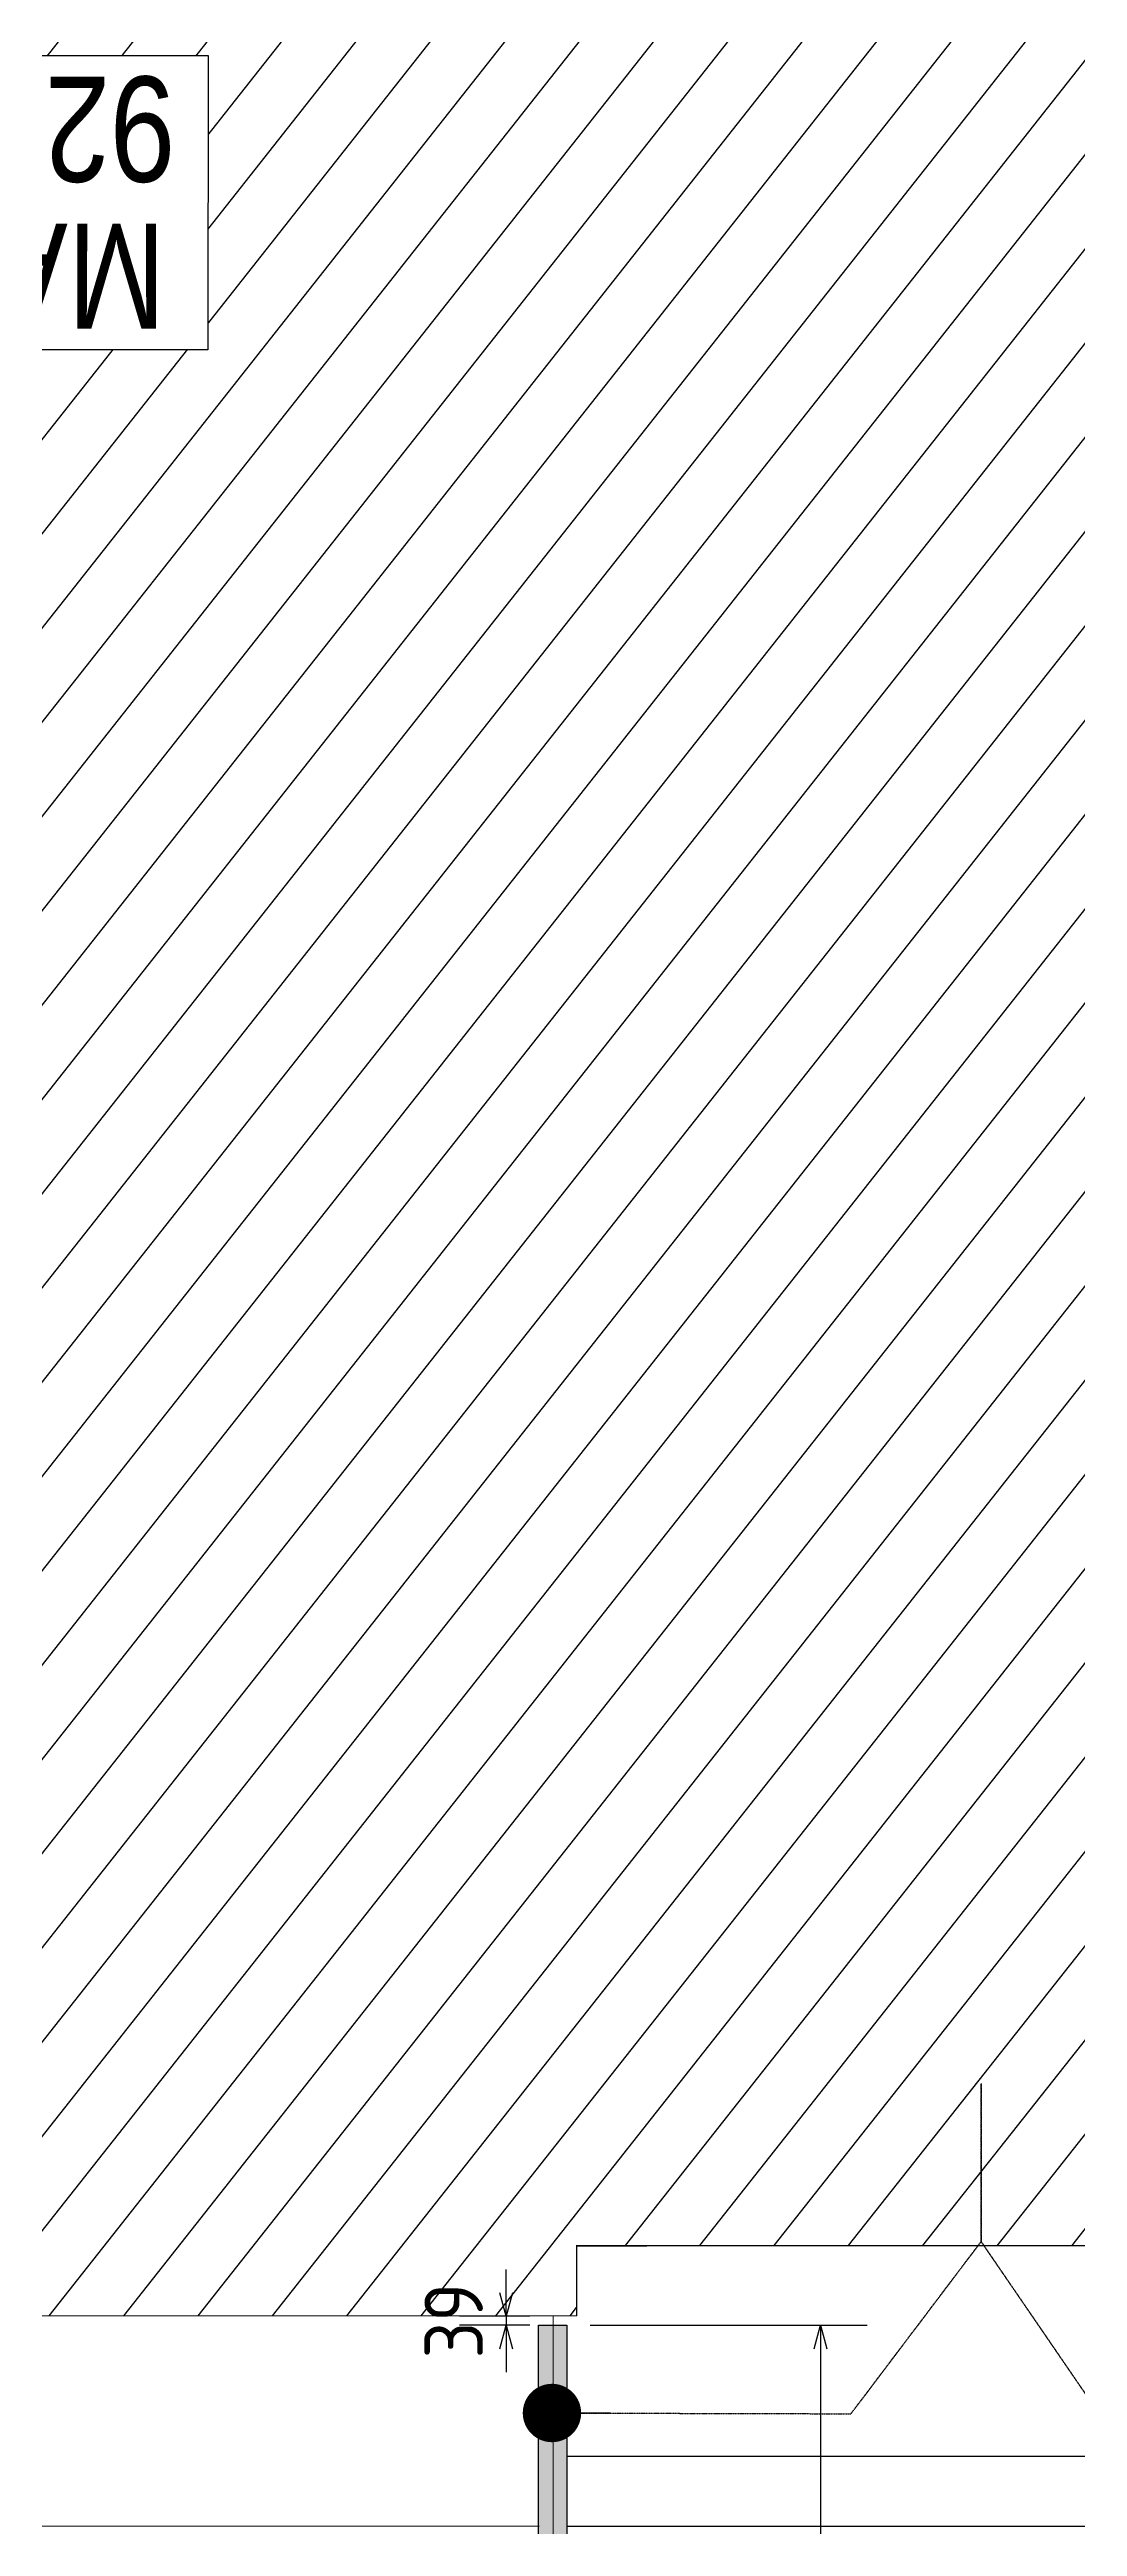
# Model space of a CAD drawing. Header units: centimetres. Extents: x -6122352 to 4157695, y -1694241 to 1947892.
# Drawn here: x 36450 to 40850, y -171429 to -160826 of the extents above; entities that cross this region are included whole.
import ezdxf
from ezdxf.xclip import XClip

# ---------------------------------------------------------------- set-up
doc = ezdxf.new("R2010")
doc.units = ezdxf.units.CM
doc.header["$MEASUREMENT"] = 0
doc.header["$XCLIPFRAME"] = 2
doc.header["$PDMODE"] = 66
doc.header["$PDSIZE"] = 100
for name, pattern in [('DASHED2', [0.375, 0.25, -0.125]), ('XR-AR-END-SETTING OUT PLAN$0$23585-XR-AR-END-GROUND FLOOR$0$23261-XR-AR-SI-GF$0$HIDDEN', [0.375, 0.25, -0.125]), ('XR-AR-END-SETTING OUT PLAN$0$23585-XR-AR-END-GROUND FLOOR$0$945-4P-1-101-GROUND FLOOR PLAN$0$XR-MIDDLE-GROUND FLOOR PLAN$0$HIDDEN2', [0.1875, 0.125, -0.0625]), ('XR-AR-END-SETTING OUT PLAN$0$23585-XR-AR-END-GROUND FLOOR$0$HIDDEN', [0.375, 0.25, -0.125]), ('XR-AR-END-SETTING OUT PLAN$0$23585-XR-AR-END-GROUND FLOOR$0$XR-END-GROUND FLOOR PLAN$0$HIDDEN', [9.525, 6.35, -3.175]), ('XR-AR-END-SETTING OUT PLAN$0$23585-XR-AR-END-GROUND FLOOR$0$XR-END-GROUND FLOOR PLAN$0$HIDDEN2', [0.1875, 0.125, -0.0625]), ('XR-AR-MID-SETTING OUT FOR MASTER$0$23585-XR-AR-MID-GROUND FLOOR$0$23261-XR-AR-SI-GF$0$HIDDEN', [0.375, 0.25, -0.125]), ('XR-AR-MID-SETTING OUT FOR MASTER$0$23585-XR-AR-MID-GROUND FLOOR$0$945-4P-1-101-GROUND FLOOR PLAN$0$XR-MIDDLE-GROUND FLOOR PLAN$0$HIDDEN', [9.525, 6.35, -3.175]), ('XR-AR-MID-SETTING OUT FOR MASTER$0$23585-XR-AR-MID-GROUND FLOOR$0$945-4P-1-101-GROUND FLOOR PLAN$0$XR-MIDDLE-GROUND FLOOR PLAN$0$HIDDEN2', [0.1875, 0.125, -0.0625])]:
    doc.linetypes.add(name, pattern=pattern)
doc.layers.add('23585-XR-AR-DAMAC PLOT LIMITS$0$1-End units', color=7, linetype='Continuous', lineweight=5, true_color=0xf8991e)
for name, color, linetype, lineweight in [('23585-XR-AR-DAMAC PLOT LIMITS$0$1-Mid units', 41, 'Continuous', 5), ('@ Foundations', 4, 'DASHED2', 50), ('A-ANNO-TEXT', 3, 'Continuous', 25), ('XR-AR-END-SETTING OUT PLAN$0$23585-XR-AR-END-GROUND FLOOR$0$A-DOOR-FULL', 1, 'Continuous', 9), ('XR-AR-END-SETTING OUT PLAN$0$23585-XR-AR-END-GROUND FLOOR$0$A-FLOR-OVHD', 9, 'XR-AR-END-SETTING OUT PLAN$0$23585-XR-AR-END-GROUND FLOOR$0$23261-XR-AR-SI-GF$0$HIDDEN', 15), ('XR-AR-END-SETTING OUT PLAN$0$23585-XR-AR-END-GROUND FLOOR$0$A-FLOR-UNDR', 8, 'XR-AR-END-SETTING OUT PLAN$0$23585-XR-AR-END-GROUND FLOOR$0$HIDDEN', 5), ('XR-AR-END-SETTING OUT PLAN$0$23585-XR-AR-END-GROUND FLOOR$0$A-GLAZ-SILL', 8, 'Continuous', 5), ('XR-AR-END-SETTING OUT PLAN$0$23585-XR-AR-END-GROUND FLOOR$0$A-GLAZ-WNDO', 232, 'Continuous', 9), ('XR-AR-END-SETTING OUT PLAN$0$23585-XR-AR-END-GROUND FLOOR$0$A-WALL', 7, 'Continuous', 30), ('XR-AR-END-SETTING OUT PLAN$0$23585-XR-AR-END-GROUND FLOOR$0$A-WALL-FNSH', 9, 'Continuous', 5), ('XR-AR-END-SETTING OUT PLAN$0$23585-XR-AR-END-GROUND FLOOR$0$S-COLS', 51, 'Continuous', 40), ('XR-AR-END-SETTING OUT PLAN$0$23585-XR-AR-END-GROUND FLOOR$0$S-COLS-PATT', 8, 'Continuous', 5), ('XR-AR-MID-SETTING OUT FOR MASTER$0$23585-XR-AR-MID-GROUND FLOOR$0$$A-GLAZ-WNDO', 232, 'Continuous', 9), ('XR-AR-MID-SETTING OUT FOR MASTER$0$23585-XR-AR-MID-GROUND FLOOR$0$$A-WALL', 1, 'Continuous', 5), ('XR-AR-MID-SETTING OUT FOR MASTER$0$23585-XR-AR-MID-GROUND FLOOR$0$A-DOOR-FULL', 1, 'Continuous', 9), ('XR-AR-MID-SETTING OUT FOR MASTER$0$23585-XR-AR-MID-GROUND FLOOR$0$A-FLOR-OVHD', 9, 'XR-AR-MID-SETTING OUT FOR MASTER$0$23585-XR-AR-MID-GROUND FLOOR$0$23261-XR-AR-SI-GF$0$HIDDEN', 15), ('XR-AR-MID-SETTING OUT FOR MASTER$0$23585-XR-AR-MID-GROUND FLOOR$0$A-GLAZ-SILL', 8, 'Continuous', 5), ('XR-AR-MID-SETTING OUT FOR MASTER$0$23585-XR-AR-MID-GROUND FLOOR$0$A-GLAZ-WNDO', 232, 'Continuous', 9), ('XR-AR-MID-SETTING OUT FOR MASTER$0$23585-XR-AR-MID-GROUND FLOOR$0$A-WALL', 7, 'Continuous', 30), ('XR-AR-MID-SETTING OUT FOR MASTER$0$23585-XR-AR-MID-GROUND FLOOR$0$A-WALL-FNSH', 9, 'Continuous', 5), ('XR-AR-MID-SETTING OUT FOR MASTER$0$23585-XR-AR-MID-GROUND FLOOR$0$S-COLS', 51, 'Continuous', 40)]:
    doc.layers.add(name, color=color, linetype=linetype, lineweight=lineweight)
for name, color, linetype in [('@MI-REF LAYER', 7, 'Continuous'), ('@MI-TYPE-02', 6, 'Continuous'), ('A-GLASS HATCH', 7, 'Continuous'), ('B_TH_2', 7, 'Continuous'), ('XR-AR-END-SETTING OUT PLAN$0$23585-XR-AR-END-GROUND FLOOR$0$A-Flor-Hral', 3, 'Continuous'), ('XR-AR-END-SETTING OUT PLAN$0$23585-XR-AR-END-GROUND FLOOR$0$A-Flor-Strs', 1, 'Continuous'), ('XR-AR-MID-SETTING OUT FOR MASTER$0$23585-XR-AR-MID-GROUND FLOOR$0$A-Flor-Hral', 3, 'Continuous'), ('XR-AR-MID-SETTING OUT FOR MASTER$0$23585-XR-AR-MID-GROUND FLOOR$0$A-Flor-Strs', 1, 'Continuous'), ('XR-AR-MID-SETTING OUT FOR MASTER$0$23585-XR-AR-MID-GROUND FLOOR$0$G-SHAD-20', 251, 'Continuous'), ('XR-AR-MID-SETTING OUT FOR MASTER$0$23585-XR-AR-MID-GROUND FLOOR$0$GS-HATCH-FLOOR TILE', 251, 'Continuous'), ('Xref group 33-41$0$Overall SOP Plan$0$LAC-609-NG10-1-XREF-GRID-125SC$0$17-GRIDD', 5, 'Continuous')]:
    doc.layers.add(name, color=color, linetype=linetype)
doc.styles.add('Schueco-BEMSTIL', font='isocpeur.ttf', dxfattribs={"width": 0.9})
doc.styles.add('Xref group 33-41$0$Overall SOP Plan$0$LAC-609-NG10-1-XREF-GRID-125SC$0$GRID-DIM-NO', font='arial.ttf', dxfattribs={"width": 0.8})
doc.dimstyles.new('MI- JWC-TXT-2.5 MM', dxfattribs={"dimscale": 1.5, "dimtxt": 2.5, "dimasz": 1, "dimexe": 2, "dimexo": 1, "dimgap": 1, "dimtad": 1, "dimdec": 0, "dimdsep": 46, "dimtxsty": 'Schueco-BEMSTIL', "dimblk": 'OPEN30', "dimcen": 0, "dimdle": 2, "dimclrd": 140, "dimclre": 8, "dimclrt": 40, "dimadec": 0, "dimazin": 2, "dimtfac": 1, "dimtdec": 0, "dimtix": 1, "dimtmove": 2, "dimatfit": 3, "dimldrblk": 'OPEN', "dimfxl": 2, "dimlwd": -1, "dimlwe": -1, "dimarcsym": 0})

# ---------------------------------------------------------------- blocks, each defined once
blk = doc.blocks.new('23585-XR-AR-DAMAC PLOT LIMITS')
at = {"layer": '23585-XR-AR-DAMAC PLOT LIMITS$0$1-End units', "color": 251, "true_color": 0x636466}
blk.add_lwpolyline([(496546.644, 2768807.282), (496540.461, 2768800.535), (496522.766, 2768816.749), (496528.95, 2768823.497)], close=True, dxfattribs=at)
at = {"layer": '23585-XR-AR-DAMAC PLOT LIMITS$0$1-Mid units', "color": 251, "true_color": 0x636466}
blk.add_lwpolyline([(496550.698, 2768811.707), (496548.569, 2768809.383), (496546.644, 2768807.282), (496528.95, 2768823.497), (496533.003, 2768827.921)], close=True, dxfattribs=at)
blk = doc.blocks.new('A$Cf093b529')
at = {"layer": 'A-ANNO-TEXT'}
blk.add_blockref('23585-XR-AR-DAMAC PLOT LIMITS', (-495391.99, -2768603.442), dxfattribs=at)
blk = doc.blocks.new('*U36')
at = {"linetype": 'XR-AR-END-SETTING OUT PLAN$0$23585-XR-AR-END-GROUND FLOOR$0$XR-END-GROUND FLOOR PLAN$0$HIDDEN', "ltscale": 0.2}
blk.add_lwpolyline([(672, 0, 0, 0, 0), (125, 0, 16.7, 16.7, 0), (62, -172, 16.7, 16.7, 0), (-62, 172, 16.7, 16.7, 0), (-125, 0, 0, 0, 0), (-772, 0, 0, 0, 0)], format="xyseb", dxfattribs=at)
blk = doc.blocks.new('*U131')
for points in [[(91, 0), (41, 0), (41, 1021), (91, 1021)], [(0, 0), (38, 0), (38, -50), (50, -50), (50, -122), (0, -122)], [(1100, 0), (1062, 0), (1062, -50), (1050, -50), (1050, -122), (1100, -122)]]:
    blk.add_lwpolyline(points, close=True)
at = {"color": 8, "linetype": 'XR-AR-END-SETTING OUT PLAN$0$23585-XR-AR-END-GROUND FLOOR$0$XR-END-GROUND FLOOR PLAN$0$HIDDEN2'}
blk.add_arc((41, 0), 1021, 0, 90, dxfattribs=at)
at = {"layer": 'XR-AR-END-SETTING OUT PLAN$0$23585-XR-AR-END-GROUND FLOOR$0$A-GLAZ-SILL', "linetype": 'XR-AR-END-SETTING OUT PLAN$0$23585-XR-AR-END-GROUND FLOOR$0$945-4P-1-101-GROUND FLOOR PLAN$0$XR-MIDDLE-GROUND FLOOR PLAN$0$HIDDEN2', "ltscale": 3}
blk.add_lwpolyline([(0, 0), (1100, 0), (1100, -122), (0, -122)], close=True, dxfattribs=at)
blk = doc.blocks.new('XR-AR-END-SETTING OUT PLAN$0$23585-XR-AR-END-GROUND FLOOR$0$A$C75a8815d')
at = {"layer": 'XR-AR-END-SETTING OUT PLAN$0$23585-XR-AR-END-GROUND FLOOR$0$S-COLS', "color": 252, "lineweight": 30}
for points in [[(6050, 13228), (6050, 12228), (6250, 12228), (6250, 13228)], [(6050, 10645), (6050, 9445), (6250, 9445), (6250, 10645)]]:
    blk.add_lwpolyline(points, close=True, dxfattribs=at)
blk = doc.blocks.new('XR-AR-END-SETTING OUT PLAN')
at = {"layer": 'XR-AR-END-SETTING OUT PLAN$0$23585-XR-AR-END-GROUND FLOOR$0$A-Flor-Hral', "color": 8}
for p, q in [((7060, 13800), (9050, 13800)), ((7060, 13750), (7060, 13800)), ((7060, 13750), (9050, 13750)), ((7060, 12850), (8050, 12850)), ((7060, 12800), (7060, 12850)), ((8050, 11545), (8050, 12850)), ((7060, 12800), (8000, 12800)), ((8000, 11527), (8000, 12800))]:
    blk.add_line(p, q, dxfattribs=at)
at = {"layer": 'XR-AR-END-SETTING OUT PLAN$0$23585-XR-AR-END-GROUND FLOOR$0$A-Flor-Strs', "color": 8}
for p, q in [((7110, 13850), (9050, 13850)), ((7110, 13800), (7110, 13850)), ((7390, 13800), (7390, 13850)), ((7670, 13800), (7670, 13850)), ((7950, 13800), (7950, 13850)), ((7110, 12850), (7110, 13750)), ((7390, 12850), (7390, 13750)), ((7670, 12850), (7670, 13750)), ((7950, 12850), (7950, 13750)), ((7110, 12750), (7110, 12800)), ((7390, 12750), (7390, 12800)), ((7670, 12750), (7670, 12800)), ((7950, 12800), (7950, 11509)), ((7950, 12750), (8000, 12750)), ((8050, 12750), (9050, 12750)), ((8000, 12470), (7950, 12470)), ((8050, 12470), (9050, 12470)), ((8000, 12190), (7950, 12190)), ((8050, 12190), (9050, 12190)), ((8000, 11910), (7950, 11910)), ((8050, 11910), (9050, 11910)), ((8000, 11630), (7950, 11630)), ((8050, 11630), (8280, 11630))]:
    blk.add_line(p, q, dxfattribs=at)
at = {"layer": 'XR-AR-END-SETTING OUT PLAN$0$23585-XR-AR-END-GROUND FLOOR$0$A-Flor-Strs', "color": 8, "linetype": 'XR-AR-END-SETTING OUT PLAN$0$23585-XR-AR-END-GROUND FLOOR$0$XR-END-GROUND FLOOR PLAN$0$HIDDEN', "ltscale": 0.1}
for p, q in [((8280, 11630), (8414, 11630)), ((8500, 11630), (9050, 11630)), ((7950, 11509), (7950, 8110)), ((8000, 9060), (8000, 11527)), ((8050, 9010), (8050, 11545)), ((8000, 11350), (7950, 11350)), ((8050, 11350), (9050, 11350)), ((8000, 11070), (7950, 11070)), ((8050, 11070), (9050, 11070)), ((8000, 10790), (7950, 10790)), ((8050, 10790), (9050, 10790)), ((8000, 10510), (7950, 10510)), ((8050, 10510), (9050, 10510)), ((8000, 10230), (7950, 10230)), ((8050, 10230), (9030, 10230))]:
    blk.add_line(p, q, dxfattribs=at)
at = {"layer": 'XR-AR-END-SETTING OUT PLAN$0$23585-XR-AR-END-GROUND FLOOR$0$A-Flor-Strs', "color": 8}
for points in [[(3300, 19773), (3300, 20673), (9090, 20673)], [(8550, 12190), (8550, 13300), (7110, 13300)], [(8414, 11630), (8500, 11630)]]:
    blk.add_lwpolyline(points, dxfattribs=at)
at = {"layer": 'XR-AR-END-SETTING OUT PLAN$0$23585-XR-AR-END-GROUND FLOOR$0$A-Flor-Strs', "color": 8, "const_width": 20}
blk.add_lwpolyline([(8325, 12330), (8550, 12190), (8775, 12330)], dxfattribs=at)
at = {"layer": 'XR-AR-END-SETTING OUT PLAN$0$23585-XR-AR-END-GROUND FLOOR$0$A-Flor-Strs', "color": 8}
blk.add_circle((7110, 13300), 41.8, dxfattribs=at)
at = {"layer": 'XR-AR-END-SETTING OUT PLAN$0$23585-XR-AR-END-GROUND FLOOR$0$A-FLOR-UNDR', "color": 8, "ltscale": 5}
blk.add_line((7950, 12650), (9050, 12650), dxfattribs=at)
at = {"layer": 'XR-AR-END-SETTING OUT PLAN$0$23585-XR-AR-END-GROUND FLOOR$0$A-GLAZ-SILL', "color": 252}
blk.add_line((3550, 19523), (8750, 19523), dxfattribs=at)
at = {"layer": 'XR-AR-END-SETTING OUT PLAN$0$23585-XR-AR-END-GROUND FLOOR$0$A-GLAZ-WNDO', "color": 252}
for p, q in [((6150, 19773), (8750, 19773)), ((7410, 19623), (7410, 19773)), ((7460, 19773), (7460, 19623)), ((8700, 19623), (8700, 19773)), ((8750, 19773), (8750, 19523)), ((8750, 19623), (6150, 19623))]:
    blk.add_line(p, q, dxfattribs=at)
blk.add_lwpolyline([(7460, 19723), (8700, 19723)], dxfattribs=at)
for points in [[(6230, 19563), (7440, 19563), (7440, 19613), (6230, 19613)], [(7520, 19563), (7440, 19563), (7440, 19613), (7520, 19613)]]:
    blk.add_lwpolyline(points, close=True, dxfattribs=at)
at = {"layer": 'XR-AR-END-SETTING OUT PLAN$0$23585-XR-AR-END-GROUND FLOOR$0$A-WALL', "color": 8}
for points in [[(9250, 19773), (8750, 19773), (8750, 19523), (9250, 19523)], [(9250, 6650), (9050, 6650), (9050, 8750), (6850, 8750), (6850, 8700), (6750, 8700), (6750, 8750), (6650, 8750), (6650, 8850), (6950, 8850), (6950, 8900), (7050, 8900), (7050, 8850), (9050, 8850), (9050, 10350), (7050, 10350), (7050, 9800), (6950, 9800), (6950, 10550), (7050, 10550), (7050, 10450), (9050, 10450), (9050, 19523), (9250, 19523)], [(7150, 12100), (7100, 12100), (7100, 11550), (7150, 11550)]]:
    blk.add_lwpolyline(points, close=True, dxfattribs=at)
for points in [[(7250, 12200), (7250, 11450), (6950, 11450), (6950, 12750), (7950, 12750), (7950, 12650), (7100, 12650), (7100, 12200), (7250, 12200), (7250, 12200), (7250, 12200)], [(7050, 10450), (7050, 10350)], [(9050, 10450), (9050, 10350)]]:
    blk.add_lwpolyline(points, dxfattribs=at)
at = {"layer": 'XR-AR-END-SETTING OUT PLAN$0$23585-XR-AR-END-GROUND FLOOR$0$A-WALL-FNSH', "color": 8}
blk.add_lwpolyline([(6982, 9800), (7070, 9800), (7070, 10330), (9030, 10330), (9030, 8870), (7070, 8870), (7070, 8900), (7050, 8900)], dxfattribs=at)
at = {"layer": 'XR-AR-END-SETTING OUT PLAN$0$23585-XR-AR-END-GROUND FLOOR$0$S-COLS-PATT', "color": 8}
for p, q in [((7100, 12100), (7137, 12100)), ((7142, 12100), (7150, 12100)), ((7200, 12100), (7250, 12100))]:
    blk.add_line(p, q, dxfattribs=at)
at = {"layer": 'XR-AR-END-SETTING OUT PLAN$0$23585-XR-AR-END-GROUND FLOOR$0$A-DOOR-FULL', "color": 8, "xscale": -0.8181818181818169, "yscale": 0.8181818181818169, "zscale": 0.8181818181818167, "rotation": 270}
blk.add_blockref('*U131', (7050, 10550), dxfattribs=at)
at = {"layer": 'XR-AR-END-SETTING OUT PLAN$0$23585-XR-AR-END-GROUND FLOOR$0$A-FLOR-OVHD', "color": 8, "xscale": -0.999999999999999, "rotation": 199.9831065219304}
blk.add_blockref('*U36', (8500, 11710), dxfattribs=at)
at = {"layer": 'XR-AR-END-SETTING OUT PLAN$0$23585-XR-AR-END-GROUND FLOOR$0$S-COLS-PATT', "color": 8}
blk.add_blockref('XR-AR-END-SETTING OUT PLAN$0$23585-XR-AR-END-GROUND FLOOR$0$A$C75a8815d', (3000, 5500), dxfattribs=at)
blk = doc.blocks.new('END UNIT')
at = {"xscale": 0.001, "yscale": 0.001, "zscale": 0.001}
blk.add_blockref('XR-AR-END-SETTING OUT PLAN', (-9.15, 0), dxfattribs=at)
blk = doc.blocks.new('XR-AR-MID-SETTING OUT FOR MASTER$0$23585-XR-AR-MID-GROUND FLOOR$0$945-4P-1-101-GROUND FLOOR PLAN$0$XR-MIDDLE-GROUND FLOOR PLAN$0$A$C446944C1')
at = {"layer": 'XR-AR-MID-SETTING OUT FOR MASTER$0$23585-XR-AR-MID-GROUND FLOOR$0$A-GLAZ-SILL', "color": 252}
blk.add_line((0, 0), (5.2, 0), dxfattribs=at)
for points in [[(2.208, -0.023), (2.208, -0.124), (2.094, -0.074), (2.208, -0.023)], [(2.992, -0.023), (2.992, -0.124), (3.106, -0.074), (2.992, -0.023)]]:
    blk.add_lwpolyline(points, dxfattribs=at)
at = {"layer": 'XR-AR-MID-SETTING OUT FOR MASTER$0$23585-XR-AR-MID-GROUND FLOOR$0$A-GLAZ-WNDO', "color": 252}
for p, q in [((5.2, 0.25), (0, 0.25)), ((0, 0.25), (0, 0)), ((0.05, 0.1), (0.05, 0.25)), ((1.285, 0.25), (1.285, 0.1)), ((1.335, 0.1), (1.335, 0.25)), ((3.865, 0.1), (3.865, 0.25)), ((3.915, 0.25), (3.915, 0.1)), ((5.15, 0.1), (5.15, 0.25)), ((5.2, 0.25), (5.2, 0)), ((0, 0.1), (2.6, 0.1)), ((5.2, 0.1), (2.6, 0.1))]:
    blk.add_line(p, q, dxfattribs=at)
for points in [[(1.285, 0.2), (0.05, 0.2)], [(3.915, 0.2), (5.15, 0.2)]]:
    blk.add_lwpolyline(points, dxfattribs=at)
for points in [[(1.225, 0.04), (1.305, 0.04), (1.305, 0.09), (1.225, 0.09)], [(2.52, 0.04), (1.305, 0.04), (1.305, 0.09), (2.52, 0.09)], [(2.6, 0.04), (2.52, 0.04), (2.52, 0.09), (2.6, 0.09)], [(2.6, 0.04), (2.68, 0.04), (2.68, 0.09), (2.6, 0.09)], [(2.68, 0.04), (3.895, 0.04), (3.895, 0.09), (2.68, 0.09)], [(3.975, 0.04), (3.895, 0.04), (3.895, 0.09), (3.975, 0.09)]]:
    blk.add_lwpolyline(points, close=True, dxfattribs=at)
blk = doc.blocks.new('XR-AR-MID-SETTING OUT FOR MASTER$0$23585-XR-AR-MID-GROUND FLOOR$0$945-4P-1-101-GROUND FLOOR PLAN$0$XR-MIDDLE-GROUND FLOOR PLAN$0$BREAK LINE1')
blk.add_lwpolyline([(648, -6, 0, 0, 0), (101, -6, 16.7, 16.7, 0), (38, -178, 16.7, 16.7, 0), (-87, 166, 16.7, 16.7, 0), (-149, -6, 0, 0, 0), (-912, -6, 0, 0, 0)], format="xyseb")
blk = doc.blocks.new('XR-AR-MID-SETTING OUT FOR MASTER$0$23585-XR-AR-MID-GROUND FLOOR$0$945-4P-1-101-GROUND FLOOR PLAN$0$XR-MIDDLE-GROUND FLOOR PLAN$0$WRFWF')
at = {"layer": 'XR-AR-MID-SETTING OUT FOR MASTER$0$23585-XR-AR-MID-GROUND FLOOR$0$A-FLOR-OVHD', "linetype": 'XR-AR-MID-SETTING OUT FOR MASTER$0$23585-XR-AR-MID-GROUND FLOOR$0$945-4P-1-101-GROUND FLOOR PLAN$0$XR-MIDDLE-GROUND FLOOR PLAN$0$HIDDEN', "ltscale": 0.1}
for p, q in [((9250, 14090), (9250, 9909)), ((10350, 14089), (9250, 14089)), ((10350, 13809), (9250, 13809)), ((10350, 13529), (9250, 13529)), ((10350, 13249), (9250, 13249)), ((10350, 12969), (9250, 12969)), ((10350, 12689), (9250, 12689)), ((10350, 12409), (9250, 12409)), ((10350, 12129), (9250, 12129)), ((10350, 11849), (9250, 11849)), ((10350, 11569), (9250, 11569)), ((10350, 11289), (9250, 11289)), ((10350, 11009), (9250, 11009)), ((10350, 11009), (10350, 9909)), ((10350, 9909), (9250, 9909))]:
    blk.add_line(p, q, dxfattribs=at)
blk.add_lwpolyline([(10350, 14370), (10350, 11009)], dxfattribs=at)
blk = doc.blocks.new('XR-AR-MID-SETTING OUT FOR MASTER$0$23585-XR-AR-MID-GROUND FLOOR$0$945-4P-1-101-GROUND FLOOR PLAN$0$XR-MIDDLE-GROUND FLOOR PLAN$0$ASDASDASD')
blk.add_wipeout([(-42428, 24502), (-42278, 24502), (-42278, 24052), (-42428, 24052)])
blk.add_hatch(color=256).paths.add_polyline_path([(-42428, 24502), (-42278, 24502), (-42428, 24052)])
for p, q in [((-42278, 24502), (-42428, 24502)), ((-42428, 24502), (-42428, 24052)), ((-42428, 24052), (-42278, 24502)), ((-42278, 24052), (-42278, 24502)), ((-42428, 24052), (-42278, 24052))]:
    blk.add_line(p, q)
blk = doc.blocks.new('*U130')
for points in [[(91, 0), (41, 0), (41, 1021), (91, 1021)], [(0, 0), (38, 0), (38, -50), (50, -50), (50, -122), (0, -122)], [(1100, 0), (1062, 0), (1062, -50), (1050, -50), (1050, -122), (1100, -122)]]:
    blk.add_lwpolyline(points, close=True)
at = {"color": 8, "linetype": 'XR-AR-MID-SETTING OUT FOR MASTER$0$23585-XR-AR-MID-GROUND FLOOR$0$945-4P-1-101-GROUND FLOOR PLAN$0$XR-MIDDLE-GROUND FLOOR PLAN$0$HIDDEN2'}
blk.add_arc((41, 0), 1021, 0, 90, dxfattribs=at)
at = {"layer": 'XR-AR-MID-SETTING OUT FOR MASTER$0$23585-XR-AR-MID-GROUND FLOOR$0$A-GLAZ-SILL', "linetype": 'XR-AR-MID-SETTING OUT FOR MASTER$0$23585-XR-AR-MID-GROUND FLOOR$0$945-4P-1-101-GROUND FLOOR PLAN$0$XR-MIDDLE-GROUND FLOOR PLAN$0$HIDDEN2', "ltscale": 3}
blk.add_lwpolyline([(0, 0), (1100, 0), (1100, -122), (0, -122)], close=True, dxfattribs=at)
blk = doc.blocks.new('XR-AR-MID-SETTING OUT FOR MASTER$0$23585-XR-AR-MID-GROUND FLOOR$0$A$C08698786')
at = {"layer": 'XR-AR-MID-SETTING OUT FOR MASTER$0$23585-XR-AR-MID-GROUND FLOOR$0$S-COLS', "color": 252, "lineweight": 30}
for points in [[(-100, 18728), (-100, 17728), (100, 17728), (100, 18728)], [(-100, 16145), (-100, 14945), (100, 14945), (100, 16145)]]:
    blk.add_lwpolyline(points, close=True, dxfattribs=at)
blk = doc.blocks.new('XR-AR-MID-SETTING OUT FOR MASTER')
at = {"layer": 'XR-AR-MID-SETTING OUT FOR MASTER$0$23585-XR-AR-MID-GROUND FLOOR$0$A-Flor-Hral', "color": 8}
blk.add_lwpolyline([(100, 14903), (2090, 14903), (2090, 14853), (100, 14853)], dxfattribs=at)
at = {"layer": 'XR-AR-MID-SETTING OUT FOR MASTER$0$23585-XR-AR-MID-GROUND FLOOR$0$A-Flor-Strs', "color": 8}
for p, q in [((60, 20673), (5940, 20673)), ((60, 20373), (5940, 20373)), ((2040, 14953), (100, 14953)), ((1200, 14953), (1200, 14903)), ((1480, 14953), (1480, 14903)), ((1760, 14953), (1760, 14903)), ((2040, 14953), (2040, 14903)), ((1200, 14853), (1200, 13953)), ((1480, 14853), (1480, 13953)), ((1760, 14853), (1760, 13953)), ((2040, 14853), (2040, 13953)), ((1480, 13903), (1480, 13853)), ((1760, 13903), (1760, 13853)), ((2040, 13903), (2040, 13853)), ((1100, 13853), (100, 13853)), ((1200, 13853), (1200, 13573)), ((1100, 13573), (100, 13573)), ((1200, 13573), (1150, 13573))]:
    blk.add_line(p, q, dxfattribs=at)
blk.add_lwpolyline([(1200, 13903), (1200, 13853), (1150, 13853)], dxfattribs=at)
at = {"layer": 'XR-AR-MID-SETTING OUT FOR MASTER$0$23585-XR-AR-MID-GROUND FLOOR$0$A-Flor-Strs', "color": 8, "const_width": 15}
blk.add_lwpolyline([(455, 13685), (650, 13573), (845, 13685)], dxfattribs=at)
at = {"layer": 'XR-AR-MID-SETTING OUT FOR MASTER$0$23585-XR-AR-MID-GROUND FLOOR$0$A-Flor-Strs', "color": 8}
blk.add_circle((2040, 14403), 45, dxfattribs=at)
at = {"layer": 'XR-AR-MID-SETTING OUT FOR MASTER$0$23585-XR-AR-MID-GROUND FLOOR$0$A-WALL', "color": 8}
blk.add_lwpolyline([(100, 19473), (400, 19473), (400, 19223), (100, 19223)], close=True, dxfattribs=at)
blk.add_lwpolyline([(2100, 11050), (2100, 10950)], dxfattribs=at)
at = {"layer": 'XR-AR-MID-SETTING OUT FOR MASTER$0$23585-XR-AR-MID-GROUND FLOOR$0$A-WALL-FNSH', "color": 8}
for points in [[(2080, 10930), (120, 10930), (120, 8973), (1100, 8973), (1100, 8953)], [(2100, 9950), (2080, 9950), (2080, 10930)]]:
    blk.add_lwpolyline(points, dxfattribs=at)
at = {"layer": 'XR-AR-MID-SETTING OUT FOR MASTER$0$23585-XR-AR-MID-GROUND FLOOR$0$$A-GLAZ-WNDO', "color": 8, "xscale": -1000, "yscale": 1000, "zscale": 1000}
blk.add_blockref('XR-AR-MID-SETTING OUT FOR MASTER$0$23585-XR-AR-MID-GROUND FLOOR$0$945-4P-1-101-GROUND FLOOR PLAN$0$XR-MIDDLE-GROUND FLOOR PLAN$0$A$C446944C1', (5600, 19223), dxfattribs=at)
at = {"layer": 'XR-AR-MID-SETTING OUT FOR MASTER$0$23585-XR-AR-MID-GROUND FLOOR$0$$A-WALL', "color": 8}
blk.add_blockref('XR-AR-MID-SETTING OUT FOR MASTER$0$23585-XR-AR-MID-GROUND FLOOR$0$945-4P-1-101-GROUND FLOOR PLAN$0$XR-MIDDLE-GROUND FLOOR PLAN$0$WRFWF', (-9150, -797), dxfattribs=at)
at = {"layer": 'XR-AR-MID-SETTING OUT FOR MASTER$0$23585-XR-AR-MID-GROUND FLOOR$0$A-DOOR-FULL', "color": 8, "xscale": 0.8181820445283869, "yscale": 0.8181820445283869, "zscale": 0.8181820445283869, "rotation": 90}
blk.add_blockref('*U130', (2100, 11150), dxfattribs=at)
at = {"layer": 'XR-AR-MID-SETTING OUT FOR MASTER$0$23585-XR-AR-MID-GROUND FLOOR$0$A-FLOR-OVHD', "color": 8, "linetype": 'XR-AR-MID-SETTING OUT FOR MASTER$0$23585-XR-AR-MID-GROUND FLOOR$0$23261-XR-AR-SI-GF$0$HIDDEN', "ltscale": 5, "xscale": -0.9999999999999997, "rotation": 194.2810957359752}
blk.add_blockref('XR-AR-MID-SETTING OUT FOR MASTER$0$23585-XR-AR-MID-GROUND FLOOR$0$945-4P-1-101-GROUND FLOOR PLAN$0$XR-MIDDLE-GROUND FLOOR PLAN$0$BREAK LINE1', (675, 13433), dxfattribs=at)
at = {"layer": 'XR-AR-MID-SETTING OUT FOR MASTER$0$23585-XR-AR-MID-GROUND FLOOR$0$G-SHAD-20', "color": 8}
blk.add_blockref('XR-AR-MID-SETTING OUT FOR MASTER$0$23585-XR-AR-MID-GROUND FLOOR$0$945-4P-1-101-GROUND FLOOR PLAN$0$XR-MIDDLE-GROUND FLOOR PLAN$0$ASDASDASD', (44478, -10850), dxfattribs=at)
at = {"layer": 'XR-AR-MID-SETTING OUT FOR MASTER$0$23585-XR-AR-MID-GROUND FLOOR$0$A-Flor-Hral', "color": 8}
blk.add_lwpolyline([(1150, 13560), (1150, 13903), (2090, 13903), (2090, 13953), (1100, 13953), (1100, 13548)], dxfattribs=at)
at = {"layer": 'XR-AR-MID-SETTING OUT FOR MASTER$0$23585-XR-AR-MID-GROUND FLOOR$0$A-Flor-Strs', "color": 8}
blk.add_lwpolyline([(650, 13573), (650, 14403), (2040, 14403)], dxfattribs=at)
at = {"layer": 'XR-AR-MID-SETTING OUT FOR MASTER$0$23585-XR-AR-MID-GROUND FLOOR$0$A-WALL', "color": 8}
for points in [[(100, 19473), (-100, 19473), (-100, 5500), (100, 5500), (100, 8850), (1100, 8850), (1100, 8950), (100, 8950), (100, 10950), (2100, 10950), (2100, 9950), (2200, 9950), (2200, 11150), (2100, 11150), (2100, 11050), (100, 11050)], [(2200, 13653), (2200, 13653), (2200, 13853), (1200, 13853), (1200, 13753), (1850, 13753), (1850, 13103), (2100, 13103), (2100, 12653), (1950, 12653), (1950, 12552), (2100, 12552), (2100, 12050), (2200, 12050), (2200, 13203), (2050, 13203), (2050, 13653), (2200, 13653)], [(1950, 13203), (2000, 13203), (2000, 13653), (1950, 13653)]]:
    blk.add_lwpolyline(points, close=True, dxfattribs=at)
at = {"layer": 'XR-AR-MID-SETTING OUT FOR MASTER$0$23585-XR-AR-MID-GROUND FLOOR$0$GS-HATCH-FLOOR TILE', "color": 8}
blk.add_blockref('XR-AR-MID-SETTING OUT FOR MASTER$0$23585-XR-AR-MID-GROUND FLOOR$0$A$C08698786', (0, 0), dxfattribs=at)
blk = doc.blocks.new('MID UNIT')
at = {"xscale": 0.001, "yscale": 0.001, "zscale": 0.001}
blk.add_blockref('XR-AR-MID-SETTING OUT FOR MASTER', (0, 0), dxfattribs=at)
blk = doc.blocks.new('TH_2')
at = {"xscale": -1}
blk.add_blockref('END UNIT', (495820.305, 2769096.617), dxfattribs=at)
blk.add_blockref('MID UNIT', (495820.305, 2769096.617), dxfattribs=at)
blk = doc.blocks.new('23585-XR-AR-MALDIVE-3$0$TH_2')
at = {"layer": 'B_TH_2', "xscale": 1.000029656231738, "yscale": 1.000029656231738, "zscale": 1.000029656231738}
blk.add_blockref('TH_2', (-14.703, -82.121), dxfattribs=at)
at = {"layer": '@ Foundations', "linetype": 'DASHED2', "ltscale": 0.25}
blk.add_lwpolyline([(495818.956, 2769110.455), (495821.656, 2769110.455), (495821.656, 2769115.705), (495818.956, 2769115.705)], close=True, dxfattribs=at)
blk = doc.blocks.new('_Dot')
at = {"color": 0, "linetype": 'ByBlock', "lineweight": -2}
blk.add_line((-0.5, 0), (-1, 0), dxfattribs=at)
at = {"color": 0, "linetype": 'ByBlock', "const_width": 0.5}
blk.add_lwpolyline([(-0.25, 0, 1), (0.25, 0, 1)], format="xyb", close=True, dxfattribs=at)
blk = doc.blocks.new('A$C19569f2f')
at = {"layer": 'Xref group 33-41$0$Overall SOP Plan$0$LAC-609-NG10-1-XREF-GRID-125SC$0$17-GRIDD', "color": 7, "insert": (-24.737, -8.15, -0.157), "char_height": 0.45, "width": 2.05688, "attachment_point": 1, "rotation": 227.5009, "line_spacing_factor": 0.839439, "style": 'Xref group 33-41$0$Overall SOP Plan$0$LAC-609-NG10-1-XREF-GRID-125SC$0$GRID-DIM-NO', "bg_fill": 19, "box_fill_scale": 1.2, "bg_fill_color": 256, "bg_fill_transparency": 0}
blk.add_mtext('\\pxqc;MA0242\\P9216080', dxfattribs=at)
blk = doc.blocks.new('_Open30')
at = {"color": 0, "linetype": 'ByBlock', "lineweight": -2}
for p, q in [((-1, 0.27), (0, 0)), ((0, 0), (-1, -0.27)), ((0, 0), (-1, 0))]:
    blk.add_line(p, q, dxfattribs=at)
blk = doc.blocks.new('*D3015')
at = {"layer": '@MI-TYPE-02', "color": 8, "transparency": 16777216}
for p, q in [((38764, -170568), (39950, -170568)), ((38764, -174684), (39950, -174684))]:
    blk.add_line(p, q, dxfattribs=at)
at = {"layer": '@MI-TYPE-02', "color": 140, "transparency": 16777216}
blk.add_line((39750, -170668), (39750, -174584), dxfattribs=at)
at = {"layer": 'Defpoints', "color": 0, "transparency": 16777216}
for p in [(38664, -170568), (38664, -174684), (39750, -174684)]:
    blk.add_point(p, dxfattribs=at)
at = {"layer": '@MI-TYPE-02', "color": 140, "transparency": 16777216, "xscale": 100, "yscale": 100, "zscale": 100}
for p, rotation in [((39750, -170568), 89.99921370108059), ((39750, -174684), 269.9992137010806)]:
    blk.add_blockref('_Open30', p, dxfattribs=dict(at, rotation=rotation))
at = {"layer": '@MI-TYPE-02', "color": 40, "transparency": 16777216, "insert": (39525, -172626), "char_height": 250, "attachment_point": 5, "rotation": 89.9992, "style": 'Schueco-BEMSTIL'}
blk.add_mtext('4116', dxfattribs=at)
blk = doc.blocks.new('_Open')
at = {"color": 0, "linetype": 'ByBlock', "lineweight": -2}
for p, q in [((-1, 0.2), (0, 0)), ((-1, -0.2), (0, 0)), ((0, 0), (-1, 0))]:
    blk.add_line(p, q, dxfattribs=at)
blk = doc.blocks.new('*D3050')
at = {"layer": '@MI-TYPE-02', "color": 140, "transparency": 16777216}
for p, q in [((38405, -170429), (38405, -170329)), ((38405, -170529), (38405, -170568)), ((38405, -170668), (38405, -170768))]:
    blk.add_line(p, q, dxfattribs=at)
at = {"layer": '@MI-TYPE-02', "color": 8, "transparency": 16777216}
for p, q in [((38506, -170529), (38205, -170529)), ((38506, -170568), (38205, -170568))]:
    blk.add_line(p, q, dxfattribs=at)
at = {"layer": 'Defpoints', "color": 0, "transparency": 16777216}
for p in [(38405, -170568), (38606, -170529), (38606, -170568)]:
    blk.add_point(p, dxfattribs=at)
at = {"layer": '@MI-TYPE-02', "color": 140, "transparency": 16777216, "xscale": 100, "yscale": 100, "zscale": 100}
for p, rotation in [((38405, -170529), 270), ((38405, -170568), 90)]:
    blk.add_blockref('_Open30', p, dxfattribs=dict(at, rotation=rotation))
at = {"layer": '@MI-TYPE-02', "color": 40, "transparency": 16777216, "insert": (38180, -170548), "char_height": 250, "attachment_point": 5, "rotation": 90, "style": 'Schueco-BEMSTIL'}
blk.add_mtext('39', dxfattribs=at)

msp = doc.modelspace()

# ---------------------------------------------------------------- block references
at = {"layer": '@MI-REF LAYER', "xscale": 1000, "yscale": 1000, "zscale": 1000, "rotation": 312.4882903633292}
msp.add_blockref('A$Cf093b529', (-891608.73293, 539022.72011), dxfattribs=at)

# ---------------------------------------------------------------- next in the draw order: block references
at = {"layer": '@MI-REF LAYER'}
ref = msp.add_blockref('23585-XR-AR-MALDIVE-3$0$TH_2', (496336378.43808, 2768860328.19691), dxfattribs=dict(at, xscale=1000, yscale=1000, zscale=1000, rotation=179.9901205999888))
XClip(ref).set_block_clipping_path([(495799.2550297892, 2769096.6153797582), (495799.255405813, 2769120.5163296042), (495808.3004683387, 2769120.5587037131), (495814.2939508669, 2769120.5576514951), (495817.4459820543, 2769120.5176626369), (495820.3071577782, 2769120.4176348741), (495829.2579656807, 2769120.4174829312), (495829.2578130416, 2769096.6176070911)])

# ---------------------------------------------------------------- next in the draw order: block references
at = {"layer": '@MI-REF LAYER', "extrusion": (-4.24758e-13, -6.92406e-09, 1), "xscale": 250.0000000000001, "yscale": 250.0000000000001, "zscale": 250.0000000000001, "rotation": 180.0413602159345}
msp.add_blockref('_Dot', (38600.75586, -170943.31629, -22.45904), dxfattribs=at)

# ---------------------------------------------------------------- next in the draw order: wipeouts: each hides what was drawn before it
at = {"color": 10}
msp.add_wipeout([(32458.35408, -156253.78001), (32455.8545, -170527.47526), (38706.17087, -170527.10753), (38706.25979, -170226.47476), (50506.37624, -170229.96471), (50506.19019, -170527.93094), (56756.3763, -170528.99249), (56757.2675, -156255.29715)], dxfattribs=at).dxf.layer = '@MI-REF LAYER'

# ---------------------------------------------------------------- next in the draw order: hatches: boundary and pattern name
at = {"layer": '@MI-REF LAYER', "transparency": 33554508}
h = msp.add_hatch(dxfattribs=at)
h.set_pattern_fill('ANSI31', color=256, scale=2000, angle=186.72236)
h.paths.add_polyline_path([(32458.35408, -156253.78001), (32455.89289, -170527.47525), (38706.04052, -170527.10754), (38706.20891, -170226.47475), (50506.55843, -170229.96477), (50506.27571, -170527.93094), (56756.37634, -170528.41995), (56758.83742, -156255.29725)])

# ---------------------------------------------------------------- next in the draw order: linework, layer by layer
at = {"layer": '@MI-REF LAYER', "const_width": 5}
msp.add_lwpolyline([(32458.35408, -156253.78001), (32455.89289, -170527.47525), (38706.04052, -170527.10754), (38706.20891, -170226.47475), (50506.55843, -170229.96477), (50506.27571, -170527.93094), (56756.37634, -170528.41995), (56758.83742, -156255.29725)], close=True, dxfattribs=at)
at = {"layer": '@MI-REF LAYER', "linetype": 'DASHED2', "extrusion": (3.92215e-12, 7.46019e-09, 1), "elevation": -22.4615}
msp.add_lwpolyline([(38600.75586, -170943.31629), (39880.93269, -170946.59151), (40437.86064, -170209.91216), (40438.21115, -169532.6635), (40437.86064, -170209.91216), (40942.94244, -170947.14116), (50606.92701, -170952.37626)], dxfattribs=at)

# ---------------------------------------------------------------- next in the draw order: block references
at = {"layer": '@MI-REF LAYER', "color": 10, "xscale": 1000, "yscale": 1000, "zscale": 1000, "rotation": 312.4876811369317}
msp.add_blockref('A$C19569f2f', (59756.3449, -174758.47773), dxfattribs=at)

# ---------------------------------------------------------------- next in the draw order: hatches: boundary and pattern name
at = {"layer": 'A-GLASS HATCH'}
h = msp.add_hatch(color=6, dxfattribs=at)
h.dxf.hatch_style = 1
h.paths.add_polyline_path([(38543.68247, -174684.005), (38543.73896, -170567.55115), (38663.73896, -170567.55248), (38663.68247, -174684.00633)])

# ---------------------------------------------------------------- next in the draw order: linework, layer by layer
at = {"layer": '@MI-TYPE-02', "color": 6}
msp.add_lwpolyline([(38543.68247, -174684.005), (38543.73896, -170567.55115), (38663.73896, -170567.55248), (38663.68247, -174684.00633)], close=True, dxfattribs=at)

# ---------------------------------------------------------------- next in the draw order: dimensions: what is measured, and where the dimension line sits
at = {"layer": '@MI-TYPE-02', "color": 94}
dim = msp.add_linear_dim(base=(38404.71698, -170567.55184), p1=(38605.59761, -170528.55184), p2=(38605.59717, -170567.55184), angle=90, dimstyle='MI- JWC-TXT-2.5 MM', dxfattribs=at)
dim.commit()
dim.dimension.update_dxf_attribs({"geometry": '*D3050', "text_midpoint": (38179.71698, -170548.05184)})
at = {"layer": '@MI-TYPE-02', "color": 240, "true_color": 0xed1f24}
dim = msp.add_aligned_dim(p1=(38663.73896, -170567.55248), p2=(38663.68247, -174684.00633), distance=1086.73636, dimstyle='MI- JWC-TXT-2.5 MM', dxfattribs=at)
dim.commit()
dim.dimension.update_dxf_attribs({"geometry": '*D3015', "text_midpoint": (39525.44707, -172625.79123)})

doc.saveas('drawing.dxf')
